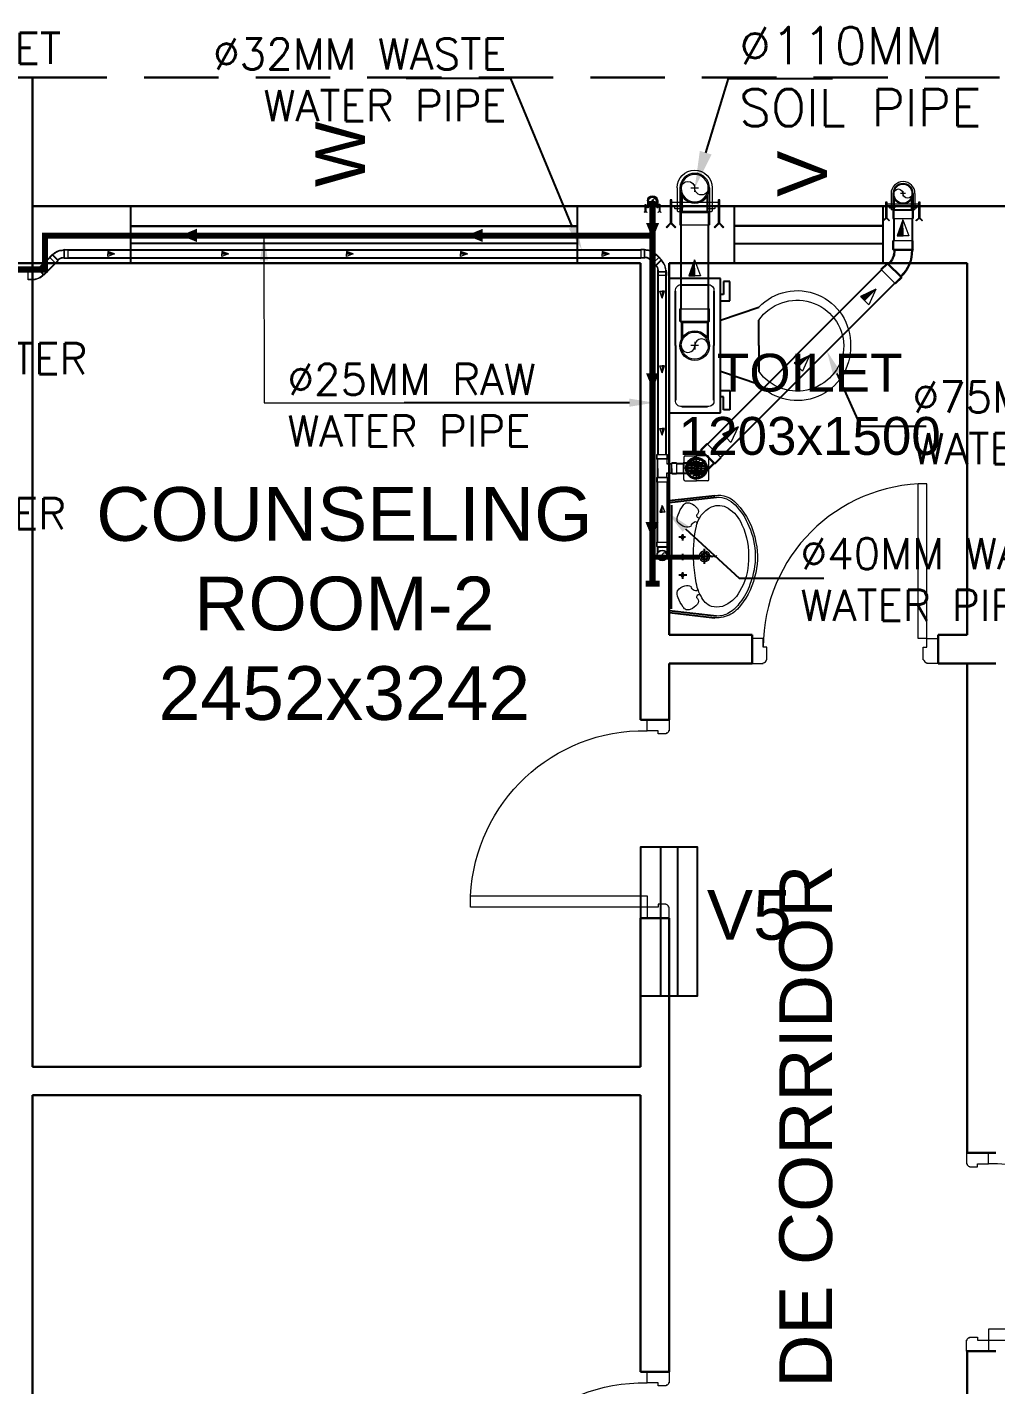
# Model space of a CAD drawing. Header units: millimetres. Extents: x 3552052 to 4144896, y -707811 to -630695.
# Drawn here: x 3931783 to 3935690, y -643215 to -637736 of the extents above; entities that cross this region are included whole.
import ezdxf
from ezdxf import colors
from ezdxf.entities.mleader import LeaderData, LeaderLine
from ezdxf.enums import TextEntityAlignment as Align
from ezdxf.math import Vec2, Vec3

# ---------------------------------------------------------------- set-up
doc = ezdxf.new("R2010")
doc.units = ezdxf.units.MM
doc.header["$LTSCALE"] = 6
doc.header["$MEASUREMENT"] = 0
for name, pattern in [('AI9-LType1', [1.875, 1.25, -0.625]), ('CENTER2', [1.125, 0.75, -0.125, 0.125, -0.125]), ('HIDDEN', [0.375, 0.25, -0.125])]:
    doc.linetypes.add(name, pattern=pattern)
doc.layers.get('0').update_dxf_attribs({"linetype": 'CONTINUOUS', "lineweight": 0})
for name, color, linetype, lineweight in [('22-FTfix', 8, 'CONTINUOUS', 0), ('Chajja', 7, 'CONTINUOUS', 0), ('COL', 5, 'CONTINUOUS', 0), ('DIM', 7, 'CONTINUOUS', 0), ('DOOR', 44, 'CONTINUOUS', 0), ('JOINERY', 7, 'CONTINUOUS', 0), ('PHE-SP', 1, 'CONTINUOUS', 0), ('phe-text', 1, 'CONTINUOUS', 0), ('PL- WASTE PIPE', 6, 'CONTINUOUS', 0), ('PL-CLAMP', 211, 'CONTINUOUS', 0), ('PL-HOT WATER PIPE', 10, 'CONTINUOUS', 0), ('PL-RA WATER SUPPLY PIPE', 100, 'CONTINUOUS', 0), ('PL-SOFT  WATER SUPPLY PIPE', 162, 'CONTINUOUS', 0), ('PL-SOIL PIPE', 1, 'CONTINUOUS', 0), ('PL-WATER PIPE CLAMP', 6, 'CONTINUOUS', 0), ('PL-WATER PIPING', 1, 'CONTINUOUS', 0), ('WALL', 8, 'CONTINUOUS', 0), ('Window', 161, 'CONTINUOUS', 0)]:
    doc.layers.add(name, color=color, linetype=linetype, lineweight=lineweight)
doc.styles.add('ARIAL', font='arial.ttf')
doc.styles.add('ROMANS', font='romans.shx')
doc.styles.get("Standard").update_dxf_attribs({"font": 'SIMPLEX'})
doc.dimstyles.new('AEPL1', dxfattribs={"dimtxt": 100, "dimasz": 75, "dimexe": 25, "dimexo": 50, "dimtad": 0, "dimdec": 0, "dimtxsty": 'ROMANS', "dimcen": 2.5, "dimclrd": 7, "dimclre": 7, "dimclrt": 7, "dimadec": 0, "dimazin": 0, "dimtfac": 1, "dimtdec": 0, "dimtmove": 0, "dimatfit": 3, "dimfxl": 1, "dimlwd": 0, "dimlwe": 0, "dimarcsym": 0})

# ---------------------------------------------------------------- blocks, each defined once
blk = doc.blocks.new('Z$W@#1841')
at = {"layer": 'DOOR'}
blk.add_lwpolyline([(482.5, 633.2), (482.5, -167.4), (533, -167.4), (533, 633.2)], close=True, dxfattribs=at)
for points in [[(-254.1, -217.9), (-267.6, -217.9), (-267.6, -167.4), (-317.3, -167.4), (-317.3, -267.4), (-267.6, -267.4), (-267.6, -265.2, 0.414214), (-256.3, -253.9), (-254.1, -253.9)], [(519.5, -217.9), (533, -217.9), (533, -167.4), (582.7, -167.4), (582.7, -267.4), (533, -267.4), (533, -265.2, -0.414214), (521.7, -253.9), (519.5, -253.9)]]:
    blk.add_lwpolyline(points, format="xyb", close=True, dxfattribs=at)
at = {"layer": 'DOOR', "color": 145}
blk.add_arc((518.4, -152.1), 786.1, 92.61772, 181.11293, dxfattribs=at)
blk = doc.blocks.new('750')
at = {"layer": 'DOOR'}
for p, q in [((-50, 705), (-47.5, 705)), ((-35, 690), (-35, 692.5)), ((-35, 60), (-35, 57.5)), ((50, 45), (50, 80)), ((50, 80), (675, 80)), ((675, 45), (675, 80)), ((-50, 45), (-47.5, 45)), ((50, 45), (675, 45))]:
    blk.add_line(p, q, dxfattribs=at)
for points in [[(15, 690), (15, 705), (50, 705), (50, 750), (-50, 750), (-50, 705)], [(-35, 690), (15, 690)], [(15, 60), (15, 45), (50, 45), (50, 0), (-50, 0), (-50, 45)], [(-35, 60), (15, 60)]]:
    blk.add_lwpolyline(points, dxfattribs=at)
for centre, start, end in [((-35, 705), 180, 270), ((-35, 45), 90, 180)]:
    blk.add_arc(centre, 12.5, start, end, dxfattribs=at)
at = {"layer": 'DOOR', "color": 145}
blk.add_arc((15, 45), 660, 0, 90, dxfattribs=at)
blk = doc.blocks.new('u46')
at = {"color": 8, "lineweight": 25}
for p, q in [((-10.2, 228.4), (174.5, 249.1)), ((-10.2, 220.4), (181.2, 241.9)), ((-0.6, -208.9), (0.6, 208.9)), ((56.5, 80.8), (29.2, 80.8)), ((44.2, 92.9), (44.2, 66.7)), ((61.7, 1.6), (29.2, 1.6)), ((44.2, 13.7), (44.2, -12.6)), ((163.2, 3), (101.8, 3)), ((133.1, -27.2), (133.1, 33.1)), ((61.7, -73.2), (29.2, -73.2)), ((44.2, -61.1), (44.2, -87.4)), ((-10.2, -216.1), (181.2, -237.6)), ((-10.2, -224.1), (174.5, -244.8))]:
    blk.add_line(p, q, dxfattribs=at)
at = {"color": 8, "extrusion": (0, 0, -1)}
for centre, major_axis, start_param, end_param in [((65.8, 198.9), (0, 20.7), -1.101507, 0.481509), ((187.7, 150.5), (0, 99.5), -0.132539, 0.848731), ((185.8, 147.6), (0.1, 94.4), -0.049658, 0.838116), ((56, 154.5), (0, 34), 4.33982, 5.202657), ((144.8, 128.2), (1.1, 126.1), -1.238036, -0.892193), ((57.5, 163.3), (-0.3, 56.9), 0.324902, 0.965135), ((208, 103.4), (0, 109.8), -1.431017, -0.436146), ((110.3, 167.2), (-6.08, 6.08), 4.867594, 6.265028), ((90.3, 184.5), (0, 17.9), 0.880684, 2.260744), ((189.6, 137.7), (0, 70.9), -0.405199, 0.56573), ((153.9, 79), (-0.2, 139.7), 0.557563, 1.193786), ((57.3, 20.1), (0, 275.4), 0.806541, 1.180915), ((49.5, 13.5), (-0.1, 293.9), 0.809856, 1.41441), ((64.6, 170.4), (0.3, 49.2), 3.359735, 4.09512), ((62.5, 153), (0, 31.9), 2.620328, 3.422401), ((104.1, 117.8), (-0.2, 26.8), -1.278641, -0.487266), ((96.3, 135.9), (0, 7.39), -0.727724, 1.373337), ((387.1, 47.9), (-0.3, 296.4), -1.495794, -1.328336), ((110.5, 165), (5.47, 5.47), 2.097053, 3.541809), ((13.1, 6.8), (0, 297.5), 1.141495, 1.637774), ((35, 2.5), (0, 302.7), 1.155365, 1.952189), ((44.2, 80.8), (0.02, 6.43), 3.139035, 9.42222), ((820.2, -1), (0.1, 732.1), -1.56667, -1.474079), ((72.5, -1.7), (-0.1, 274.2), 1.346594, 1.865175), ((44.2, 1.6), (0.08, 6.43), 3.12883, 9.412015), ((888.1, 36.7), (0.8, 800.7), 4.558159, 4.668067), ((133.1, 3), (0, 21.6), 3.141254, 9.424439), ((133.1, 3), (-0.1, 15.5), 3.145308, 9.428493), ((133.1, 3), (0, 10.9), 3.142047372431534, 9.42523267961112), ((62.5, -10.9), (0, 247.5), 1.579809, 2.112792), ((44.2, -73.2), (0.02, 6.43), 3.139035, 9.42222), ((263.1, -73.7), (0.1, 166.8), 4.181112, 4.641559), ((56.1, -13.3), (0.2, 287), 1.808981, 2.322804), ((56, -148.1), (0, 34), 4.222121, 5.084958), ((64.6, -163.9), (0.1, 49.2), -0.960797, -0.225412), ((144.8, -121.8), (-0.3, 126.1), 4.027191, 4.373034), ((62.5, -146.6), (-0.1, 31.9), -0.276767, 0.525307), ((104.1, -111.4), (0.2, 26.8), 3.628858, 4.420234), ((96.6, -128.2), (-0.03, 8.55), 1.455188, 3.796569), ((110.3, -160.8), (-6.08, 6.08), 4.730546, 6.12798), ((111.3, -159.3), (6.17, 6.17), 4.354779, 6.027124), ((192.6, -126.1), (0, 80.1), 3.554495, 4.299548), ((163.1, -79.8), (0.2, 126), 2.054055, 2.802751), ((124.5, -51.6), (-0.2, 200.3), 1.868215, 2.281789), ((65.8, -192.5), (0, 20.7), 2.661884, 4.2449), ((57.5, -156.9), (0.3, 56.9), 2.176458, 2.816691), ((90.3, -178.1), (0, 17.9), 0.880848, 2.260908), ((181.2, -107), (0, 94.7), 2.890537, 3.362984), ((187.2, -138.1), (-0.1, 106), 2.310552, 2.942572), ((171.7, -117.2), (-0.1, 123.1), 2.127435, 2.640092), ((184.7, -162.2), (-0.1, 83.2), 2.850118, 3.264751), ((188.2, -159.7), (0, 78.1), 2.562376, 3.231693)]:
    blk.add_ellipse(centre, major_axis=major_axis, ratio=1, start_param=start_param, end_param=end_param, dxfattribs=at)
blk = doc.blocks.new('rhej')
at = {"color": 8, "lineweight": 25}
for p, q in [((310.4, 279.4), (310.4, -263.7)), ((517.3, 279.4), (310.4, 279.4)), ((517.3, 7.8), (517.3, 279.4)), ((271.6, 188.9), (271.6, 266.4)), ((271.6, 266.4), (297.5, 266.4)), ((297.5, 266.4), (297.5, 214.7)), ((336.3, 227.7), (336.3, 7.8)), ((465.6, 253.5), (362.2, 253.5)), ((491.5, 7.8), (491.5, 227.7)), ((310.4, 188.9), (271.6, 188.9)), ((297.5, 214.7), (310.4, 214.7)), ((310.4, 111.3), (155.3, 163)), ((155.3, 7.8), (155.3, 111.3)), ((155.3, 7.8), (155.3, -95.6)), ((336.3, -212), (336.3, 7.8)), ((491.5, 7.8), (491.5, -212)), ((517.3, -263.7), (517.3, 7.8)), ((310.4, -95.6), (155.3, -147.3)), ((271.6, -173.2), (271.6, -250.8)), ((310.4, -173.2), (271.6, -173.2)), ((297.5, -250.8), (297.5, -199.1)), ((297.5, -199.1), (310.4, -199.1)), ((271.6, -250.8), (297.5, -250.8)), ((310.4, -263.7), (517.3, -263.7)), ((465.6, -237.9), (362.2, -237.9))]:
    blk.add_line(p, q, dxfattribs=at)
at = {"color": 8, "extrusion": (0, 0, -1)}
for centre, major_axis, start_param, end_param in [((0, 15.7), (151.4, -151.4), 2.319632, 4.738539), ((358.9, 230.9), (-16.2, -16.2), 0.643501, 2.498091), ((468.8, 230.9), (16.2, -16.2), 3.785094, 5.639684), ((0.9, 2.3), (-133.6, -133.6), 0.814663, 3.31238), ((0, 0), (-151.4, -151.4), 4.686239, 7.105146), ((0.9, 13.4), (-133.6, -133.6), 4.541602, 7.039318), ((358.9, -215.2), (-16.2, -16.2), -0.927295, 0.927295), ((468.8, -215.2), (16.2, -16.2), 5.35589, 7.21048)]:
    blk.add_ellipse(centre, major_axis=major_axis, ratio=1, start_param=start_param, end_param=end_param, dxfattribs=at)
blk = doc.blocks.new('AAA')
at = {"layer": 'Chajja', "color": 7, "linetype": 'HIDDEN', "lineweight": 30, "ltscale": 200}
blk.add_line((3922039.4, -680671.4), (3927584.4, -680671.4), dxfattribs=at)
at = {"layer": 'COL', "color": 7, "lineweight": 30}
blk.add_lwpolyline([(3921289.4, -681421.4), (3922039.4, -681421.4), (3922039.4, -680671.4), (3921289.4, -680671.4)], close=True, dxfattribs=at)
at = {"layer": 'WALL', "color": 7, "linetype": 'ByBlock', "lineweight": 30}
for p, q in [((3927584.4, -681191.4), (3922039.4, -681191.4)), ((3924491.6, -681421.4), (3922039.4, -681421.4)), ((3922039.4, -684663.9), (3922039.4, -681421.4)), ((3924491.6, -681421.4), (3924491.6, -683263.9)), ((3924606.6, -681421.4), (3924606.6, -682921.4)), ((3925809.6, -681421.4), (3925809.6, -682921.4)), ((3924606.6, -682921.4), (3924941.6, -682921.4)), ((3924941.6, -683036.4), (3924941.6, -682921.4)), ((3925691.6, -682921.4), (3925809.6, -682921.4)), ((3925691.6, -683036.4), (3925691.6, -682921.4)), ((3924606.6, -683036.4), (3924606.6, -683263.9)), ((3924606.6, -683036.4), (3924941.6, -683036.4)), ((3925691.6, -683036.4), (3925924.6, -683036.4)), ((3925809.6, -683036.4), (3925809.6, -685011.4)), ((3924606.6, -683263.9), (3924491.6, -683263.9)), ((3924491.6, -684063.9), (3924491.6, -684663.9)), ((3924606.6, -684063.9), (3924491.6, -684063.9)), ((3924606.6, -684063.9), (3924606.6, -685895.1)), ((3924491.6, -684663.9), (3922039.4, -684663.9)), ((3924491.6, -684778.9), (3922039.4, -684778.9)), ((3922039.4, -687386.4), (3922039.4, -684778.9)), ((3924491.6, -684778.9), (3924491.6, -685895.1)), ((3925809.6, -685011.4), (3925924.6, -685011.4)), ((3925809.6, -685811.4), (3925809.6, -686156.4)), ((3925809.6, -685811.4), (3925924.6, -685811.4))]:
    blk.add_line(p, q, dxfattribs=at)
at = {"layer": 'WALL', "color": 7, "lineweight": 30}
for p, q in [((3925809.6, -681421.4), (3924606.6, -681421.4)), ((3924606.6, -685895.1), (3924491.6, -685895.1))]:
    blk.add_line(p, q, dxfattribs=at)
at = {"layer": 'WALL', "color": 7, "linetype": 'ByBlock', "lineweight": -3}
for points in [[(3920776.8, -681421.4), (3924491.6, -681421.4)], [(3924606.6, -681421.4), (3925809.6, -681421.4)]]:
    blk.add_lwpolyline(points, dxfattribs=at)
at = {"layer": 'Window', "color": 7, "lineweight": -3}
for points in [[(3924235.7, -681191.2), (3924235.7, -681421.2), (3922435.7, -681421.2), (3922435.7, -681191.2)], [(3925469.7, -681421.2), (3925469.7, -681191.2), (3924869.7, -681191.2), (3924869.7, -681421.2)], [(3924235.7, -681271.2), (3924235.7, -681341.2), (3922435.7, -681341.2), (3922435.7, -681271.2)], [(3925469.7, -681341.2), (3925469.7, -681271.2), (3924869.7, -681271.2), (3924869.7, -681341.2)], [(3924491.6, -684377.3), (3924721.6, -684377.3), (3924721.6, -683777.3), (3924491.6, -683777.3)], [(3924571.6, -684377.3), (3924641.6, -684377.3), (3924641.6, -683777.3), (3924571.6, -683777.3)]]:
    blk.add_lwpolyline(points, close=True, dxfattribs=at)
at = {"layer": 'Window', "color": 7, "linetype": 'Continuous', "lineweight": -3}
for points in [[(3924235.7, -681191.4), (3924235.7, -681421.4), (3922435.7, -681421.4), (3922435.7, -681191.4)], [(3925469.7, -681421.4), (3925469.7, -681191.4), (3924869.7, -681191.4), (3924869.7, -681421.4)], [(3924235.7, -681271.4), (3924235.7, -681341.4), (3922435.7, -681341.4), (3922435.7, -681271.4)], [(3925469.7, -681341.4), (3925469.7, -681271.4), (3924869.7, -681271.4), (3924869.7, -681341.4)]]:
    blk.add_lwpolyline(points, close=True, dxfattribs=at)
at = {"layer": 'DOOR', "color": 8, "lineweight": -3, "rotation": 89.99999999999999}
blk.add_blockref('750', (3925691.6, -682986.4), dxfattribs=at)
at = {"layer": 'DOOR', "color": 8, "linetype": 'Continuous', "lineweight": -3, "yscale": 0.8888888889923692}
for p, xscale, zscale, rotation in [((3924368.9, -683545.9), -0.8888888889923692, 0.8888888888759539, 89.99999999999967), ((3926044.3, -685293.5), 0.8888888889923692, 0.8888888889923692, 270), ((3924368.9, -686177.1), -0.8888888889923692, 0.8888888888759539, 89.99999999999967)]:
    blk.add_blockref('Z$W@#1841', p, dxfattribs=dict(at, xscale=xscale, zscale=zscale, rotation=rotation))
at = {"layer": 'WALL', "color": 8, "linetype": 'ByBlock', "lineweight": -3, "rotation": 180}
blk.add_blockref('rhej', (3925123.9, -681746.2), dxfattribs=at)
at = {"layer": 'WALL', "color": 8, "linetype": 'ByBlock', "lineweight": -3}
blk.add_blockref('u46', (3924616.8, -682607.3), dxfattribs=at)
at = {"layer": 'DIM', "color": 7, "lineweight": -3, "style": 'ARIAL'}
blk.add_text('1200 WIDE CORRIDOR', height=212.5, rotation=90, dxfattribs=at).set_placement((3925327.7, -685456.3), align=Align.BOTTOM_CENTER)
at = {"layer": 'DIM', "color": 7, "lineweight": -3, "attachment_point": 5, "style": 'ARIAL'}
for s, insert, char_height, width in [('TOILET\\P1203x1500', (3925173.9, -681991.8), 153, 1626.956), ('COUNSELING\\PROOM-2\\P2452x3242', (3923297.1, -682796.1), 216.75, 2086.034)]:
    blk.add_mtext(s, dxfattribs=dict(at, insert=insert, char_height=char_height, width=width))
at = {"layer": 'JOINERY', "lineweight": -3, "style": 'ARIAL', "width": 1}
for s, p in [('W', (3923380, -681113.7)), ('V', (3925243.5, -681153.6))]:
    blk.add_text(s, height=200, rotation=90, dxfattribs=at).set_placement(p)
at = {"layer": 'JOINERY', "color": 7, "lineweight": -3, "style": 'ARIAL', "width": 1}
for s, p in [('W', (3923380, -681113.9)), ('V', (3925243.5, -681153.7))]:
    blk.add_text(s, height=200, rotation=90, dxfattribs=at).set_placement(p)
at = {"layer": 'JOINERY', "lineweight": -3, "style": 'ARIAL', "width": 1}
blk.add_text('V5', height=200, dxfattribs=at).set_placement((3924759.2, -684151.1))
blk = doc.blocks.new('clamp')
at = {"layer": 'PL-CLAMP'}
for p, q in [((105.4, 198.4), (168.6, 198.4)), ((105.4, 191.1), (168.6, 191.1)), ((156.2, 205.8), (161.2, 205.8)), ((163.2, 185.7), (163.2, 203.8)), ((170.6, 196.4), (170.6, 193.1)), ((156.2, 183.7), (161.2, 183.7)), ((156.2, 116.8), (161.2, 116.8)), ((163.2, 96.7), (163.2, 114.8)), ((105.4, 109.4), (168.6, 109.4)), ((105.4, 102), (168.6, 102)), ((156.2, 94.7), (161.2, 94.7)), ((170.6, 107.4), (170.6, 104))]:
    blk.add_line(p, q, dxfattribs=at)
for points in [[(138.4, 216.5, -0.414214), (139.4, 217.5), (203.1, 217.5), (214, 228.4), (215.4, 227), (203.9, 215.5), (215.3, 204), (213.9, 202.6), (203, 213.5), (139.4, 213.5, -0.414214), (138.4, 214.5), (138.4, 216.5)], [(138.4, 84.3, -0.414214), (139.4, 85.3), (203.1, 85.3), (214, 96.3), (215.4, 94.9), (203.9, 83.3), (215.3, 71.9), (213.9, 70.5), (203, 81.3), (139.4, 81.3, -0.414214), (138.4, 82.3), (138.4, 84.3)]]:
    blk.add_lwpolyline(points, format="xyb", dxfattribs=at)
for points in [[(146.2, 81.3), (146.2, 217.5)], [(156.2, 81.3), (156.2, 217.5)]]:
    blk.add_lwpolyline(points, dxfattribs=at)
for centre, radius, start, end in [((105.4, 150.2), 48.2, 90, 270), ((161.2, 203.8), 2, 0, 90), ((168.6, 196.4), 2, 0, 90), ((168.6, 193.1), 2, 270, 0), ((161.2, 185.7), 2, 270, 0), ((161.2, 114.8), 2, 0, 90), ((161.2, 96.7), 2, 270, 0), ((168.6, 107.4), 2, 0, 90), ((168.6, 104), 2, 270, 0)]:
    blk.add_arc(centre, radius, start, end, dxfattribs=at)
blk = doc.blocks.new('RISER UP 100')
at = {"color": 0, "linetype": 'Continuous'}
for p, q in [((-98.5, 60), (-148.5, 60)), ((-148.5, -60), (-148.5, 60)), ((-98.5, 60), (-93.5, 55)), ((-93.5, 55), (-24, 55)), ((-98.5, -60), (-148.5, -60)), ((-98.5, -60), (-93.5, -55)), ((-93.5, -55), (-24, -55))]:
    blk.add_line(p, q, dxfattribs=at)
at = {"color": 8, "linetype": 'Continuous', "lineweight": 0, "ltscale": 0.005}
for p, q in [((-98.5, 55), (-148.5, 55)), ((-98.5, -55), (-98.5, 55)), ((-98.5, 55), (-93.5, 50)), ((-93.5, -50), (-93.5, 50)), ((-93.5, 50), (-33.2, 50)), ((-98.5, -55), (-93.5, -50)), ((-93.5, -50), (-33.2, -50)), ((-98.5, -55), (-148.5, -55))]:
    blk.add_line(p, q, dxfattribs=at)
at = {"color": 8, "linetype": 'CENTER2', "lineweight": 0}
for p, q in [((-15, 0), (15, 0)), ((0, 15), (0, -15))]:
    blk.add_line(p, q, dxfattribs=at)
at = {"color": 0, "linetype": 'Continuous'}
blk.add_circle((0, 0), 60, dxfattribs=at)
at = {"color": 8, "linetype": 'Continuous', "lineweight": 0, "ltscale": 0.005}
blk.add_circle((0, 0), 55, dxfattribs=at)
at = {"color": 8, "linetype": 'Continuous', "lineweight": 0}
for centre, start, end in [((0, 27.5), 90, 270), ((0, -27.5), 270, 90)]:
    blk.add_arc(centre, 27.5, start, end, dxfattribs=at)
blk = doc.blocks.new('A$C0B1B3CFA')
at = {"layer": 'PHE-SP'}
h = blk.add_hatch(color=7, dxfattribs=at)
h.dxf.hatch_style = 1
h.paths.add_polyline_path([(-0.0495, 0.0226), (-0.0495, 0), (0.0124, 0)])
at = {"layer": 'PHE-SP', "color": 7}
for points in [[(-0.0495, 0), (0.0124, 0), (-0.0495, 0.0226), (-0.0495, 0)], [(-0.0495, 0), (0.0124, 0), (-0.0495, -0.0226), (-0.0495, 0)]]:
    blk.add_lwpolyline(points, dxfattribs=at)
blk = doc.blocks.new('Z$W@#3BD47561')
at = {"layer": 'PHE-SP', "xscale": 49.00933755098914, "yscale": 49.00933755098914, "zscale": 49.00933755098914, "rotation": 270}
blk.add_blockref('A$C0B1B3CFA', (0, 0), dxfattribs=at)
blk = doc.blocks.new('Z$W@#4AA511D8')
at = {"layer": 'phe-text', "linetype": 'ByBlock', "lineweight": -2, "ltscale": 0.5, "xscale": 0.0244727334018079, "yscale": 0.0244727334018079, "zscale": 0.0244727334018079, "rotation": 270}
blk.add_blockref('Z$W@#3BD47561', (0.0148, 0), dxfattribs=at)
blk = doc.blocks.new('A$C525867A1')
at = {"layer": '22-FTfix', "color": 1, "lineweight": 0}
for p, q in [((-3.7, 76.6), (-40.1, 40.1)), ((76.4, 3.7), (3.3, 76.6)), ((-76.6, 3.5), (-40.1, 40.1)), ((42, 42.1), (-42, -42.1)), ((-3.5, -76.4), (-76.6, -3.4)), ((3.4, -76.4), (39.9, -39.8)), ((76.4, -3.3), (39.9, -39.8))]:
    blk.add_line(p, q, dxfattribs=at)
at = {"layer": '22-FTfix', "color": 1, "linetype": 'AI9-LType1', "lineweight": 0}
blk.add_line((42, -41.9), (-42.2, 42.1), dxfattribs=at)
at = {"layer": '22-FTfix', "color": 3, "lineweight": 0}
for p, q in [((-18.4, 18.3), (-39.5, -2.8)), ((-10.4, 10.4), (-35.8, -15.1)), ((-14.5, 14.5), (-35.7, -6.6)), ((-23.3, 23.2), (-32.4, 14)), ((-6.5, 6.5), (-31.9, -18.9)), ((-23.3, 23.2), (-14.1, 32.4)), ((-18.4, 18.3), (2.7, 39.5)), ((-14.5, 14.5), (6.6, 35.7)), ((-10.4, 10.4), (15, 35.8)), ((-6.5, 6.5), (18.9, 32)), ((-1.9, 1.2), (-1.5, 1.5)), ((-1.4, 0.7), (-1.9, 1.2)), ((-1.2, 1.9), (-1.5, 1.5)), ((-0.7, 1.4), (-1.2, 1.9)), ((1.2, 1.9), (0.7, 1.4)), ((1.9, 1.2), (1.2, 1.9)), ((1.9, 1.2), (1.4, 0.7)), ((5.2, 9.3), (24.6, 28.7)), ((6.5, -6.5), (31.9, 18.9)), ((9.2, 5.2), (28.6, 24.6)), ((10.4, -10.4), (35.8, 15.1)), ((14.5, -14.5), (35.7, 6.6)), ((18.4, -18.3), (39.5, 2.8)), ((-9.2, -5.2), (-28.6, -24.6)), ((-5.2, -9.3), (-24.6, -28.7)), ((6.5, -6.5), (-18.9, -32)), ((10.4, -10.4), (-15, -35.8)), ((14.5, -14.5), (-6.6, -35.7)), ((18.4, -18.3), (-2.7, -39.5)), ((-1.9, -1.2), (-1.4, -0.7)), ((-1.2, -1.9), (-1.9, -1.2)), ((-1.2, -1.9), (-0.7, -1.4)), ((1.2, -1.9), (0.7, -1.4)), ((1.2, -1.9), (1.5, -1.5)), ((1.9, -1.2), (1.4, -0.7)), ((1.9, -1.2), (1.5, -1.5)), ((23.3, -23.2), (14.1, -32.4)), ((23.3, -23.2), (32.4, -14))]:
    blk.add_line(p, q, dxfattribs=at)
at = {"layer": '22-FTfix', "color": 1, "lineweight": 0}
blk.add_circle((-0.1, 0.1), 49.4, dxfattribs=at)
at = {"layer": '22-FTfix', "color": 3, "lineweight": 0}
for centre, radius in [((0, 0), 45.2), ((-0.1, -0.1), 44.9), ((0, 0), 4.18), ((0, 0), 3.93)]:
    blk.add_circle(centre, radius, dxfattribs=at)
at = {"layer": '22-FTfix', "color": 1, "lineweight": 0}
for points in [[(3.3, 76.6), (1.4, 78.5), (-1.8, 78.5), (-3.7, 76.6)], [(-76.6, 3.5), (-78.5, 1.6), (-78.5, -1.5), (-76.6, -3.4)], [(76.4, -3.3), (78.3, -1.4), (78.3, 1.8), (76.4, 3.7)], [(-3.5, -76.4), (-1.6, -78.3), (1.5, -78.3), (3.4, -76.4)]]:
    blk.add_open_spline(points, degree=3, dxfattribs=at)
for points in [[(-35.3, 35.2), (-54.6, 15.8), (-54.6, -15.7), (-35.2, -35), (-15.8, -54.4), (15.7, -54.4), (35, -35)], [(-35.3, 35.2), (-15.9, 54.6), (15.5, 54.6), (35, 35.3), (54.4, 15.9), (54.4, -15.6), (35, -35)]]:
    blk.add_open_spline(points, degree=3, knots=[0, 0, 0, 0, 1, 1, 1, 2, 2, 2, 2], dxfattribs=at)
at = {"layer": '22-FTfix', "color": 3, "lineweight": 0}
for points in [[(-36.8, 17.1), (-37.4, 15.7), (-36.8, 14.1), (-35.5, 13.5), (-34.4, 13), (-33.2, 13.2), (-32.4, 14)], [(-14.1, 32.4), (-13, 33.4), (-13, 35.2), (-14.1, 36.2), (-14.9, 37), (-16.1, 37.2), (-17.2, 36.7)], [(6.6, 35.7), (7.6, 36.7), (7.6, 38.5), (6.6, 39.5), (5.5, 40.6), (3.8, 40.6), (2.7, 39.5)], [(5.2, 9.3), (4.1, 8.1), (4.1, 6.3), (5.2, 5.2), (6.3, 4.1), (8.1, 4.1), (9.2, 5.2)], [(18.9, 32), (19.9, 33), (19.9, 34.8), (18.9, 35.8), (17.8, 36.9), (16.1, 36.9), (15, 35.8)], [(28.6, 24.6), (29.7, 25.7), (29.7, 27.6), (28.6, 28.7), (27.5, 29.8), (25.7, 29.8), (24.6, 28.7)], [(35.8, 15.1), (36.8, 16.2), (36.8, 17.9), (35.8, 18.9), (34.7, 20), (33, 20), (31.9, 18.9)], [(39.5, 2.8), (40.6, 3.9), (40.5, 5.6), (39.5, 6.6), (38.4, 7.7), (36.7, 7.7), (35.7, 6.6)], [(-39.5, -2.8), (-40.6, -3.9), (-40.5, -5.6), (-39.5, -6.6), (-38.4, -7.7), (-36.7, -7.7), (-35.7, -6.6)], [(-35.8, -15.1), (-36.8, -16.2), (-36.8, -17.9), (-35.8, -18.9), (-34.7, -20), (-33, -20), (-31.9, -18.9)], [(-28.6, -24.6), (-29.7, -25.7), (-29.7, -27.6), (-28.6, -28.7), (-27.5, -29.8), (-25.7, -29.8), (-24.6, -28.7)], [(-18.9, -32), (-19.9, -33), (-19.9, -34.8), (-18.9, -35.8), (-17.8, -36.9), (-16.1, -36.9), (-15, -35.8)], [(-5.2, -9.3), (-4.1, -8.1), (-4.1, -6.3), (-5.2, -5.2), (-6.3, -4.1), (-8.1, -4.1), (-9.2, -5.2)], [(-6.6, -35.7), (-7.6, -36.7), (-7.6, -38.4), (-6.6, -39.5), (-5.5, -40.6), (-3.8, -40.6), (-2.7, -39.5)], [(14.1, -32.4), (13, -33.4), (13, -35.1), (14.1, -36.2), (14.9, -37), (16.1, -37.2), (17.2, -36.7)], [(36.8, -17.1), (37.4, -15.7), (36.8, -14.1), (35.5, -13.5), (34.4, -13), (33.2, -13.2), (32.4, -14)]]:
    blk.add_open_spline(points, degree=3, knots=[0, 0, 0, 0, 1, 1, 1, 2, 2, 2, 2], dxfattribs=at)
for points in [[(-28.7, 28.6), (-32, 25.3), (-34.8, 21.4), (-36.8, 17.1)], [(-17.2, 36.7), (-21.4, 34.7), (-25.3, 32), (-28.7, 28.6)], [(-1.4, -0.7), (-1, -0.3), (-1, 0.3), (-1.4, 0.7)], [(-0.7, 1.4), (-0.3, 1), (0.3, 1), (0.7, 1.4)], [(1.4, 0.7), (1, 0.3), (1, -0.3), (1.4, -0.7)], [(0.7, -1.4), (0.3, -1), (-0.3, -1), (-0.7, -1.4)], [(17.2, -36.7), (21.4, -34.7), (25.3, -32), (28.7, -28.6)], [(28.7, -28.6), (32, -25.3), (34.8, -21.4), (36.8, -17.1)]]:
    blk.add_open_spline(points, degree=3, dxfattribs=at)
blk = doc.blocks.new('G$C6D3250BF')
at = {"layer": 'PL- WASTE PIPE', "linetype": 'ByBlock', "ltscale": 5, "xscale": -0.08841918452952499, "yscale": 0.08841918454157253, "zscale": 0.08841918448567115, "rotation": 225.0593839872961}
blk.add_blockref('A$C525867A1', (0, 0), dxfattribs=at)
blk = doc.blocks.new('100 ELBOW')
at = {"color": 0, "linetype": 'Continuous'}
for p, q in [((-77.3, 0.5), (-85.9, -8)), ((72.2, 60.9), (66.6, 55.2)), ((72.2, 60.9), (123.7, 60.9)), ((123.7, 60.9), (123.7, -60.9)), ((-94.1, -8), (-130.6, -44.4)), ((-130.6, -44.4), (-44.4, -130.6)), ((-94.1, -8), (-85.9, -8)), ((-0.4, -78.2), (-8, -85.8)), ((72.2, -60.9), (66.4, -55.1)), ((72.2, -60.9), (123.7, -60.9)), ((-8, -94.1), (-44.4, -130.6)), ((-8, -94.1), (-8, -85.8))]:
    blk.add_line(p, q, dxfattribs=at)
at = {"color": 8, "linetype": 'Continuous', "lineweight": 0, "ltscale": 0.005}
for p, q in [((68.7, -49.1), (68.7, 49.1)), ((74.6, 55), (68.9, 49.3)), ((74.6, -55), (74.6, 55)), ((74.6, 55), (123.7, 55)), ((-91.7, -13.9), (-126.4, -48.6)), ((-91.7, -13.9), (-13.9, -91.7)), ((-91.7, -13.9), (-83.3, -13.9)), ((-83.4, -13.9), (-13.9, -83.3)), ((-4.5, -73.9), (-13.9, -83.3)), ((74.6, -55), (68.9, -49.3)), ((74.6, -55), (123.7, -55)), ((-13.9, -91.7), (-48.6, -126.4)), ((-13.9, -91.7), (-13.9, -83.3))]:
    blk.add_line(p, q, dxfattribs=at)
at = {"color": 8, "linetype": 'Continuous', "ltscale": 0.005}
blk.add_line((-72.3, -2.8), (-73.3, -3.7), dxfattribs=at)
at = {"color": 8, "linetype": 'Continuous', "lineweight": 0, "ltscale": 0.005}
for centre, radius, start, end in [((61.5, -148.1), 197.5, 87.86176, 137.18), ((60.9, -147.1), 98.2, 85.3383, 131.76601)]:
    blk.add_arc(centre, radius, start, end, dxfattribs=at)
at = {"color": 0, "linetype": 'Continuous'}
for centre, radius, start, end in [((61.6, -148.2), 203.5, 88.5977, 133.05078), ((60.9, -147.1), 92.3, 86.66432, 131.66432)]:
    blk.add_arc(centre, radius, start, end, dxfattribs=at)
blk = doc.blocks.new('WATER PIPE CLAMP')
at = {"layer": 'PL-CLAMP'}
for p, q in [((-61, 87), (-63, 86)), ((-63, 86), (-54, 78)), ((-52, 78), (-61, 87)), ((-54, 78), (-54, 28)), ((-54, 41), (53, 41)), ((-54, 33), (53, 33)), ((-53, 27), (-52, 27)), ((-43, 87), (-52, 78)), ((-51, 78), (-42, 86)), ((-51, 28), (-51, 78)), ((-44, 41), (-44, 45)), ((-42, 86), (-43, 87)), ((-42, 46), (-28, 46)), ((-38, 1), (-38, 51)), ((-34, 52), (-36, 52)), ((-32, 1), (-32, 51)), ((-26, 41), (-26, 45)), ((26, 41), (26, 45)), ((28, 46), (42, 46)), ((32, 1), (32, 51)), ((36, 52), (34, 52)), ((38, 1), (38, 51)), ((42, 87), (41, 86)), ((41, 86), (50, 78)), ((51, 78), (42, 87)), ((44, 41), (44, 45)), ((50, 78), (50, 28)), ((50, 27), (52, 27)), ((60, 87), (51, 78)), ((53, 78), (61, 86)), ((53, 28), (53, 78)), ((61, 86), (60, 87))]:
    blk.add_line(p, q, dxfattribs=at)
for centre, radius, start, end in [((-53, 28), 0.784, 180.024, 270.024), ((-52, 28), 0.784, 270.024, 0.024), ((-42, 45), 1.57, 90.025, 180.025), ((-36, 51), 1.57, 90.025, 180.025), ((0, 1), 37.8, 180.025, 0.025), ((-34, 51), 1.57, 0.025, 90.025), ((-28, 45), 1.57, 0.025, 90.025), ((28, 45), 1.57, 90.025, 180.025), ((34, 51), 1.57, 90.025, 180.025), ((36, 51), 1.57, 0.025, 90.025), ((42, 45), 1.57, 0.025, 90.025), ((50, 28), 0.784, 180.024, 270.024), ((52, 28), 0.784, 270.024, 0.024)]:
    blk.add_arc(centre, radius, start, end, dxfattribs=at)
blk = doc.blocks.new('1234WE12')
at = {"layer": 'PL-SOFT  WATER SUPPLY PIPE', "color": 8, "linetype": 'CENTER2', "lineweight": 0}
for p, q in [((4.4, 0), (-4.4, 0)), ((0, 4.4), (0, -4.3))]:
    blk.add_line(p, q, dxfattribs=at)
at = {"layer": 'PL-SOFT  WATER SUPPLY PIPE', "color": 3, "linetype": 'Continuous'}
blk.add_circle((0, 0), 17.5, dxfattribs=at)
at = {"layer": 'PL-SOFT  WATER SUPPLY PIPE', "color": 8, "linetype": 'Continuous', "lineweight": 0, "ltscale": 0.005}
blk.add_circle((0, 0), 16, dxfattribs=at)
at = {"layer": 'PL-SOFT  WATER SUPPLY PIPE', "color": 8, "linetype": 'Continuous', "lineweight": 0}
for centre, start, end in [((-8, 0), 180.1383, 0.1383), ((8, 0), 0.1383, 180.1383)]:
    blk.add_arc(centre, 8, start, end, dxfattribs=at)
blk = doc.blocks.new('aa')
at = {"layer": 'PL- WASTE PIPE', "color": 4, "ltscale": 5}
for p, q in [((-2.73, 0.11), (-2.56, -0.11)), ((-2.56, -0.11), (-2.35, 0.11)), ((-2.35, 0.11), (-2.18, -0.11)), ((-2.18, -0.11), (-1.97, 0.11)), ((-1.97, 0.11), (-1.81, -0.11)), ((-1.81, -0.11), (-1.6, 0.11)), ((-1.6, 0.11), (-1.43, -0.11)), ((-1.43, -0.11), (-1.22, 0.11)), ((-1.22, 0.11), (-1.05, -0.11)), ((-1.05, -0.11), (-0.84, 0.11)), ((-0.84, 0.11), (-0.67, -0.11)), ((-0.67, -0.11), (-0.46, 0.11)), ((-0.46, 0.11), (-0.29, -0.11)), ((-0.29, -0.11), (-0.08, 0.11)), ((-0.08, 0.11), (0.08, -0.11)), ((0.08, -0.11), (0.29, 0.11)), ((0.29, 0.11), (0.46, -0.11)), ((0.46, -0.11), (0.67, 0.11)), ((0.67, 0.11), (0.84, -0.11)), ((0.84, -0.11), (1.05, 0.11)), ((1.05, 0.11), (1.22, -0.11)), ((1.22, -0.11), (1.43, 0.11)), ((1.43, 0.11), (1.6, -0.11)), ((1.6, -0.11), (1.81, 0.11)), ((1.81, 0.11), (1.97, -0.11)), ((1.97, -0.11), (2.18, 0.11)), ((2.18, 0.11), (2.35, -0.11)), ((2.35, -0.11), (2.56, 0.11)), ((2.56, 0.11), (2.73, -0.11)), ((2.73, -0.11), (2.94, 0.11)), ((2.94, 0.11), (3.11, -0.11)), ((3.11, -0.11), (3.32, 0.11)), ((3.32, 0.11), (3.49, -0.11)), ((3.49, -0.11), (3.7, 0.11))]:
    blk.add_line(p, q, dxfattribs=at)
blk = doc.blocks.new('waste pipe')
at = {"color": 8, "linetype": 'Continuous', "lineweight": 0, "ltscale": 0.005}
for p, q in [((350735.38, 98259), (350735.38, 98260.37)), ((350738.38, 98259.01), (350738.38, 98260.37)), ((350734.03, 98257.53), (350732.67, 98257.53)), ((350734.03, 98257.53), (350734.17, 98257.4)), ((350734.03, 98257.53), (350734.03, 98254.53)), ((350734.17, 98257.4), (350735.53, 98257.4)), ((350734.17, 98257.4), (350734.17, 98254.67)), ((350738.38, 98259.01), (350735.38, 98259)), ((350735.38, 98259), (350735.52, 98258.87)), ((350738.25, 98258.87), (350735.52, 98258.87)), ((350735.53, 98257.4), (350735.52, 98258.87)), ((350738.38, 98259.01), (350738.25, 98258.87)), ((350738.25, 98257.4), (350738.25, 98258.87)), ((350739.62, 98257.4), (350738.25, 98257.4)), ((350739.76, 98257.54), (350739.62, 98257.4)), ((350739.62, 98257.4), (350739.62, 98254.68)), ((350739.76, 98257.54), (350739.76, 98254.54)), ((350739.76, 98257.54), (350741.12, 98257.54)), ((350734.03, 98254.53), (350732.67, 98254.53)), ((350734.03, 98254.53), (350734.17, 98254.67)), ((350734.17, 98254.67), (350739.62, 98254.68)), ((350739.76, 98254.54), (350739.62, 98254.68)), ((350739.76, 98254.54), (350741.12, 98254.54))]:
    blk.add_line(p, q, dxfattribs=at)
at = {"layer": 'PL- WASTE PIPE', "color": 4, "linetype": 'ByBlock', "ltscale": 5}
for p, q in [((350735.24, 98260.37), (350738.52, 98260.37)), ((350735.24, 98260.37), (350735.24, 98258.95)), ((350738.52, 98258.95), (350738.52, 98260.37)), ((350732.67, 98254.4), (350732.67, 98257.67)), ((350734.09, 98257.67), (350732.67, 98257.67)), ((350734.09, 98257.67), (350734.22, 98257.53)), ((350735.39, 98257.53), (350734.22, 98257.53)), ((350735.24, 98258.95), (350735.39, 98258.81)), ((350735.39, 98257.53), (350735.39, 98258.81)), ((350738.52, 98258.95), (350738.38, 98258.82)), ((350738.38, 98257.54), (350738.38, 98258.82)), ((350739.56, 98257.54), (350738.38, 98257.54)), ((350739.7, 98257.68), (350739.56, 98257.54)), ((350739.7, 98257.68), (350741.12, 98257.68)), ((350741.12, 98257.68), (350741.12, 98254.41)), ((350734.09, 98254.4), (350732.67, 98254.4)), ((350734.09, 98254.4), (350734.23, 98254.53)), ((350734.23, 98254.53), (350739.58, 98254.53)), ((350739.7, 98254.41), (350739.58, 98254.53)), ((350741.12, 98254.41), (350739.7, 98254.41))]:
    blk.add_line(p, q, dxfattribs=at)

msp = doc.modelspace()

# ---------------------------------------------------------------- linework, layer by layer
at = {"layer": 'PL- WASTE PIPE', "lineweight": -3, "ltscale": 5}
for p, q in [((3935278.5, -638509.2), (3935278.5, -638598.8)), ((3935353.5, -638509.2), (3935353.5, -638598.8)), ((3934527.5, -639418.6), (3935229.8, -638716.3)), ((3934580.5, -639471.6), (3935282.8, -638769.3))]:
    msp.add_line(p, q, dxfattribs=at)
at = {"layer": 'PL- WASTE PIPE', "color": 4, "lineweight": -3, "ltscale": 5}
for p, q in [((3931874.3, -638665.6), (3931837.8, -638702.1)), ((3931946.8, -638667.2), (3934257.9, -638667.2)), ((3931947, -638635.2), (3934258, -638635.2)), ((3931897, -638688.1), (3931860.7, -638724.9)), ((3934328.5, -639460.3), (3934328.5, -638716.3)), ((3934360.5, -639460.3), (3934360.5, -638716.4)), ((3934402.4, -639496.5), (3934428.5, -639496.6)), ((3934402.4, -639536.5), (3934428.5, -639536.3)), ((3934324.7, -639573), (3934324.7, -639814.2)), ((3934364.7, -639573), (3934364.7, -639814.2))]:
    msp.add_line(p, q, dxfattribs=at)
at = {"layer": 'PL-SOFT  WATER SUPPLY PIPE', "color": 3, "lineweight": -3, "const_width": 25}
for points in [[(3934305.9, -638437.8), (3934305.9, -639981.8)], [(3934277.7, -639981.8), (3934334.1, -639981.8)]]:
    msp.add_lwpolyline(points, dxfattribs=at)
at = {"layer": 'PL-SOFT  WATER SUPPLY PIPE', "color": 3, "lineweight": -3}
msp.add_lwpolyline([(3934305.9, -638578, 25, 25, 0), (3931855.2, -638578, 25, 25, 0), (3931855.2, -638713.9, 25, 25, 0), (3931005.2, -638713.9, 25, 25, 0), (3931005.2, -638578, 25, 25, 0), (3929025.3, -638578, 25, 25, 0), (3929025.3, -639184.8, 0, 0, 0)], format="xyseb", dxfattribs=at)
at = {"layer": 'PL-SOFT  WATER SUPPLY PIPE', "color": 5, "lineweight": -3, "const_width": 20}
msp.add_lwpolyline([(3934492.5, -639874.7), (3934310, -639874.7)], dxfattribs=at)
at = {"layer": 'PL-SOIL PIPE', "lineweight": -3}
for p, q in [((3934420.9, -638873.4), (3934420.9, -638534.4)), ((3934530.9, -638873.4), (3934530.9, -638534.4))]:
    msp.add_line(p, q, dxfattribs=at)
at = {"layer": 'PL-WATER PIPING', "color": 61, "lineweight": -3, "true_color": 0xd8e58c}
for points in [[(3934305.9, -638526, 53.3, 0, 0), (3934305.9, -638590.9, 0, 0, 0)], [(3932467.8, -638576.7, 53.3, 0, 0), (3932403, -638576.7, 0, 0, 0)], [(3933620.8, -638576.7, 53.3, 0, 0), (3933556, -638576.7, 0, 0, 0)], [(3934305.9, -639132.8, 53.3, 0, 0), (3934305.9, -639197.6, 0, 0, 0)], [(3934303.8, -639733.3, 53.3, 0, 0), (3934303.8, -639798.1, 0, 0, 0)]]:
    msp.add_lwpolyline(points, format="xyseb", dxfattribs=at)

# ---------------------------------------------------------------- block references
at = {"color": 0, "lineweight": -3}
msp.add_blockref('AAA', (9765.7, 42732.5), dxfattribs=at)
at = {"layer": 'PL- WASTE PIPE', "lineweight": -3, "ltscale": 5}
for name, p, xscale, yscale, zscale, rotation in [('RISER UP 100', (3935316, -638408.1), -0.6804665603485837, 0.6804665603485837, 0.6804665595408722, 269.9999999999997), ('100 ELBOW', (3935316, -638683.1), -0.6818181811568929, 0.6818181824598778, 0.6818181817632315, 269.9999999999997), ('RISER UP 100', (3934482.6, -639516.6), -0.6804665603485838, 0.6804665603485838, 0.6804665595408722, 44.99999999999984)]:
    msp.add_blockref(name, p, dxfattribs=dict(at, xscale=xscale, yscale=yscale, zscale=zscale, rotation=rotation))
at = {"layer": 'PL- WASTE PIPE', "color": 4, "lineweight": -3, "ltscale": 5}
for name, p, xscale, yscale, zscale, rotation in [('100 ELBOW', (3931911.1, -638651.3), -0.2909090909094503, 0.2909090909094503, 0.2909090909094503, 45.18405487315979), ('100 ELBOW', (3934293.9, -638651.3), 0.2909090903557476, 0.2909090903557476, 0.2909090903557476, 314.8159451268402), ('100 ELBOW', (3934344.7, -638702.4), 0.2909090903557477, 0.2909090903557477, 0.2909090903557477, 269.8159451268402), ('100 ELBOW', (3931823.5, -638738.9), 0.2909090909094503, 0.2909090909094503, 0.2909090909094503, 179.8159451268403), ('waste pipe', (2624262.3, 4036981.8), 13.33335183674913, 13.33335183674913, 13.33335183674913, 270), ('RISER UP 100', (3934482.6, -639516.6), -0.3637807491883915, 0.3637807491883917, 0.3637807487565851, 180.0083907360717), ('RISER UP 100', (3934344.7, -639868.2), 0.3637807491883915, 0.3637807491883915, 0.3637807487565851, 269.9916092639283)]:
    msp.add_blockref(name, p, dxfattribs=dict(at, xscale=xscale, yscale=yscale, zscale=zscale, rotation=rotation))
at = {"layer": 'PL- WASTE PIPE', "lineweight": -3}
for name, p, xscale, yscale, zscale, rotation in [('G$C6D3250BF', (3934482.6, -639516.6), -10.00000000046566, 10.00000000046566, 10.00000000046566, 180), ('aa', (3934471.1, -639871.9), -34.18592693661901, 34.18592693661901, 34.18592693661901, 359.9999999999998)]:
    msp.add_blockref(name, p, dxfattribs=dict(at, xscale=xscale, yscale=yscale, zscale=zscale, rotation=rotation))
at = {"layer": 'PL-CLAMP', "lineweight": -3}
for p, xscale, yscale, zscale, rotation in [((3934696, -638229.7), -1.466554736686121, 1.46655473668612, 1.466554735929871, 90.02499690717065), ((3935165.8, -638302.6), 0.999925075801383, 0.999925075801383, 0.9999250752857497, 269.9750030928284)]:
    msp.add_blockref('clamp', p, dxfattribs=dict(at, xscale=xscale, yscale=yscale, zscale=zscale, rotation=rotation))
at = {"layer": 'PL-SOFT  WATER SUPPLY PIPE', "color": 2, "lineweight": -3, "ltscale": 500, "rotation": 180}
msp.add_blockref('1234WE12', (3934305.9, -638437.8), dxfattribs=at)
at = {"layer": 'PL-SOIL PIPE', "color": 1, "lineweight": -3}
for name, p, xscale, yscale, zscale, rotation in [('RISER UP 100', (3934475.8, -638386.2), -0.9980176218446795, 0.9980176218446792, 0.998017621844679, 269.9999999999571), ('Z$W@#4AA511D8', (3935315.8, -638513.3), 876.8658294741393, 876.8658294741393, 876.8658294741393, 270.1299954999209), ('Z$W@#4AA511D8', (3932135.7, -638651.2), 368.8935589147082, 368.8935589147082, 368.8935589147082, 179.9999977847701), ('Z$W@#4AA511D8', (3932595.7, -638651.2), 368.8935589147082, 368.8935589147082, 368.8935589147082, 179.9999977847701), ('Z$W@#4AA511D8', (3933098.7, -638651.2), 368.8935589147082, 368.8935589147082, 368.8935589147082, 179.9999977847701), ('Z$W@#4AA511D8', (3933558.7, -638651.2), 368.8935589147082, 368.8935589147082, 368.8935589147082, 179.9999977847701), ('Z$W@#4AA511D8', (3934130.2, -638651.2), 368.8935589147082, 368.8935589147082, 368.8935589147082, 179.9999977847701), ('Z$W@#4AA511D8', (3934475.6, -638675), 876.8658294741394, 876.8658294741394, 876.8658294741394, 270.129995499921), ('Z$W@#4AA511D8', (3935206.8, -638793.5), 876.8658294741394, 876.8658294741394, 876.8658294741394, 225.1299954999209), ('Z$W@#4AA511D8', (3934344.5, -638829.3), 368.8935589147082, 368.8935589147082, 368.8935589147082, 89.99999778477004), ('RISER UP 100', (3934475.8, -639021.6), 0.9980176218446795, 0.9980176218446795, 0.9980176218446795, 270), ('Z$W@#4AA511D8', (3934939.2, -639061.2), 876.8658294741394, 876.8658294741394, 876.8658294741394, 225.1299954999209), ('Z$W@#4AA511D8', (3934344.5, -639130.9), 368.8935589147082, 368.8935589147082, 368.8935589147082, 89.99999778477004), ('Z$W@#4AA511D8', (3934651.1, -639349.2), 876.8658294741394, 876.8658294741394, 876.8658294741394, 225.1299954999209), ('Z$W@#4AA511D8', (3934344.5, -639383.4), 368.8935589147082, 368.8935589147082, 368.8935589147082, 89.99999778477004), ('Z$W@#4AA511D8', (3934344.7, -639666), 368.8935589147082, 368.8935589147082, 368.8935589147082, 270.0000000000305)]:
    msp.add_blockref(name, p, dxfattribs=dict(at, xscale=xscale, yscale=yscale, zscale=zscale, rotation=rotation))
at = {"layer": 'PL-WATER PIPE CLAMP', "lineweight": -3, "ltscale": 5, "xscale": -0.5454630040780015, "yscale": 0.5454630040780015, "zscale": 0.5454630040780017, "rotation": 180.1633275206256}
msp.add_blockref('WATER PIPE CLAMP', (3934305.9, -638436.5), dxfattribs=at)

# ---------------------------------------------------------------- texts
at = {"layer": 'PL- WASTE PIPE', "color": 4, "lineweight": -3, "ltscale": 5, "char_height": 125, "width": 1332.591, "style": 'ROMANS'}
for s, insert, attachment_point in [('{\\C5;RO INLET }', (3931164.9, -637759.9), 1), ('%%C32MM WASTE WATER PIPE', (3933717.3, -637782), 3), ('%%c40MM WASTE WATER PIPE', (3934902.7, -639798.5), 1)]:
    msp.add_mtext(s, dxfattribs=dict(at, insert=insert, attachment_point=attachment_point))
at = {"layer": 'PL- WASTE PIPE', "lineweight": -3, "ltscale": 5, "insert": (3935354.4, -639166.3), "char_height": 125, "width": 1332.591, "attachment_point": 1, "style": 'ROMANS'}
msp.add_mtext('%%c75MM WASTE WATER PIPE', dxfattribs=at)
at = {"layer": 'PL-HOT WATER PIPE', "color": 11, "lineweight": -3, "true_color": 0xf75178, "insert": (3930430, -639012.1), "char_height": 125, "width": 1790.921, "attachment_point": 1, "style": 'ROMANS'}
msp.add_mtext('%%C25MM HOT WATER  GI PIPE CONNECTED TO STEAM STERILIZER', dxfattribs=at)
at = {"layer": 'PL-RA WATER SUPPLY PIPE', "lineweight": -3, "ltscale": 0.01, "insert": (3932833.2, -639095.4), "char_height": 125, "width": 1332.591, "attachment_point": 1, "style": 'ROMANS'}
msp.add_mtext('%%c25MM RAW WATER PIPE', dxfattribs=at)
at = {"layer": 'PL-SOIL PIPE', "color": 1, "lineweight": -3, "insert": (3934654.9, -637736.4), "char_height": 150, "width": 1574.478, "attachment_point": 1}
msp.add_mtext('%%c110MM \\PSOIL PIPE', dxfattribs=at)

# ---------------------------------------------------------------- leaders
at = {"layer": 'PL- WASTE PIPE', "color": 4, "lineweight": -3, "ltscale": 5}
msp.add_leader([(3930824.2, -638745.3), (3931126.2, -637938.9), (3931991.6, -637938.9)], dimstyle='AEPL1', override={"dimasz": 100, "dimgap": 0.625, "dimtad": 0, "dimclrd": 7}, dxfattribs=at)
ml = msp.add_multileader_mtext('Standard', dxfattribs=at)
ml.set_content(' ', color=4)
ml.set_leader_properties()
ml.build(insert=Vec2(0, 0))
ml.multileader.update_dxf_attribs({"text_right_attachment_type": 6, "dogleg_length": 341.6, "arrow_head_size": 100})
ctx = ml.context
ctx.base_point, ctx.char_height, ctx.arrow_head_size, ctx.landing_gap_size, ctx.plane_origin = Vec3(3933202.6, -637893.2), 100, 100, 50, Vec3(3934388.2, -637943.2)
ctx.right_attachment, ctx.text_align_type = 6, 2
notes = []
notes.append((ctx, [(0, (1, 1, 0), (3933734.7, -637943.2), (-1, 0), 341.6, [(0, [(3934021, -638635.2)], 0, [])])]))
ctx.mtext.insert, ctx.mtext.alignment, ctx.mtext.flow_direction = Vec3(3933343.1, -637823.2), 3, 5
at = {"layer": 'PL- WASTE PIPE', "lineweight": -3, "ltscale": 5}
ml = msp.add_multileader_mtext('Standard', dxfattribs=at)
ml.set_content(' ', color=256)
ml.set_leader_properties()
ml.build(insert=Vec2(0, 0))
ml.multileader.update_dxf_attribs({"text_right_attachment_type": 6, "dogleg_length": 265, "arrow_head_size": 100})
ctx = ml.context
ctx.base_point, ctx.char_height, ctx.arrow_head_size, ctx.landing_gap_size, ctx.plane_origin = Vec3(3935409.1, -639346.1), 100, 100, 50, Vec3(3934934.4, -639726.1)
ctx.right_attachment = 6
notes.append((ctx, [(0, (1, 1, 0), (3935144, -639346.1), (1, 0), 265, [(0, [(3935008.9, -639043.2)], 0, [])])]))
ctx.mtext.insert, ctx.mtext.flow_direction = Vec3(3935459.1, -639286.1), 5
at = {"layer": 'PL- WASTE PIPE', "color": 4, "lineweight": -3, "ltscale": 5}
ml = msp.add_multileader_mtext('Standard', dxfattribs=at)
ml.set_content(' ', color=4)
ml.set_leader_properties()
ml.build(insert=Vec2(0, 0))
ml.multileader.update_dxf_attribs({"text_right_attachment_type": 6, "dogleg_length": 341.6, "arrow_head_size": 100})
ctx = ml.context
ctx.base_point, ctx.char_height, ctx.arrow_head_size, ctx.landing_gap_size, ctx.plane_origin = Vec3(3934996.9, -639959.6), 100, 100, 50, Vec3(3934001.8, -639959.6)
ctx.right_attachment = 6
notes.append((ctx, [(0, (1, 1, 0), (3934655.3, -639959.6), (1, 0), 341.6, [(0, [(3934364.7, -639693.6)], 0, [])])]))
ctx.mtext.insert, ctx.mtext.flow_direction = Vec3(3935046.9, -639899.6), 5
at = {"layer": 'PL-RA WATER SUPPLY PIPE', "lineweight": -3, "ltscale": 0.01}
msp.add_leader([(3932738.3, -638577.3), (3932738.8, -639251.7), (3933385.4, -639251.7)], dimstyle='AEPL1', override={"dimasz": 100, "dimgap": 0.625, "dimtad": 0, "dimclrd": 3}, dxfattribs=at)
ml = msp.add_multileader_mtext('Standard', dxfattribs=at)
ml.set_content(' ', color=256)
ml.set_leader_properties()
ml.build(insert=Vec2(0, 0))
ml.multileader.update_dxf_attribs({"text_right_attachment_type": 6, "dogleg_length": 481.5, "arrow_head_size": 100})
ctx = ml.context
ctx.base_point, ctx.char_height, ctx.arrow_head_size, ctx.landing_gap_size, ctx.plane_origin, ctx.plane_x_axis = Vec3(3933385.4, -639251.7), 100, 100, 50, Vec3(3934520.5, -639251.7), Vec3(-1, 0)
ctx.right_attachment = 6
notes.append((ctx, [(0, (1, 1, 0), (3933866.9, -639251.7), (-1, 0), 481.5, [(0, [(3934312.3, -639251.7)], 0, [])])]))
ctx.mtext.insert, ctx.mtext.flow_direction = Vec3(3933335.4, -639131.7), 5
at = {"layer": 'PL-SOIL PIPE', "color": 1, "lineweight": -3}
ml = msp.add_multileader_mtext('Standard', dxfattribs=at)
ml.set_content('', color=1)
ml.set_leader_properties()
ml.build(insert=Vec2(0, 0))
ml.multileader.update_dxf_attribs({"text_right_attachment_type": 6, "dogleg_length": 418.4, "arrow_head_size": 150})
ctx = ml.context
ctx.base_point, ctx.arrow_head_size, ctx.plane_origin, ctx.plane_x_axis = Vec3(3935035.1, -637941.2), 150, Vec3(3934615, -637943.2), Vec3(-1, 0)
ctx.right_attachment, ctx.text_align_type = 6, 2
notes.append((ctx, [(0, (1, 1, 0), (3934612.7, -637943.2), (1, 0), 418.4, [(0, [(3934475.8, -638386.2)], 0, [])])]))
ctx.mtext.insert, ctx.mtext.width, ctx.mtext.alignment = Vec3(3935033.1, -637943.2), 248.491, 3
for ctx, leaders in notes:
    for number, flags, end, landing, length, lines in leaders:
        leader = LeaderData()
        leader.index, (leader.has_last_leader_line, leader.has_dogleg_vector, leader.attachment_direction) = number, flags
        leader.last_leader_point, leader.dogleg_vector, leader.dogleg_length = Vec3(end), Vec3(landing), length
        for number, points, colour, breaks in lines:
            line = LeaderLine()
            line.index, line.vertices, line.color, line.breaks = number, Vec3.list(points), colors.encode_raw_color(colour), breaks
            leader.lines.append(line)
        ctx.leaders.append(leader)

doc.saveas('drawing.dxf')
